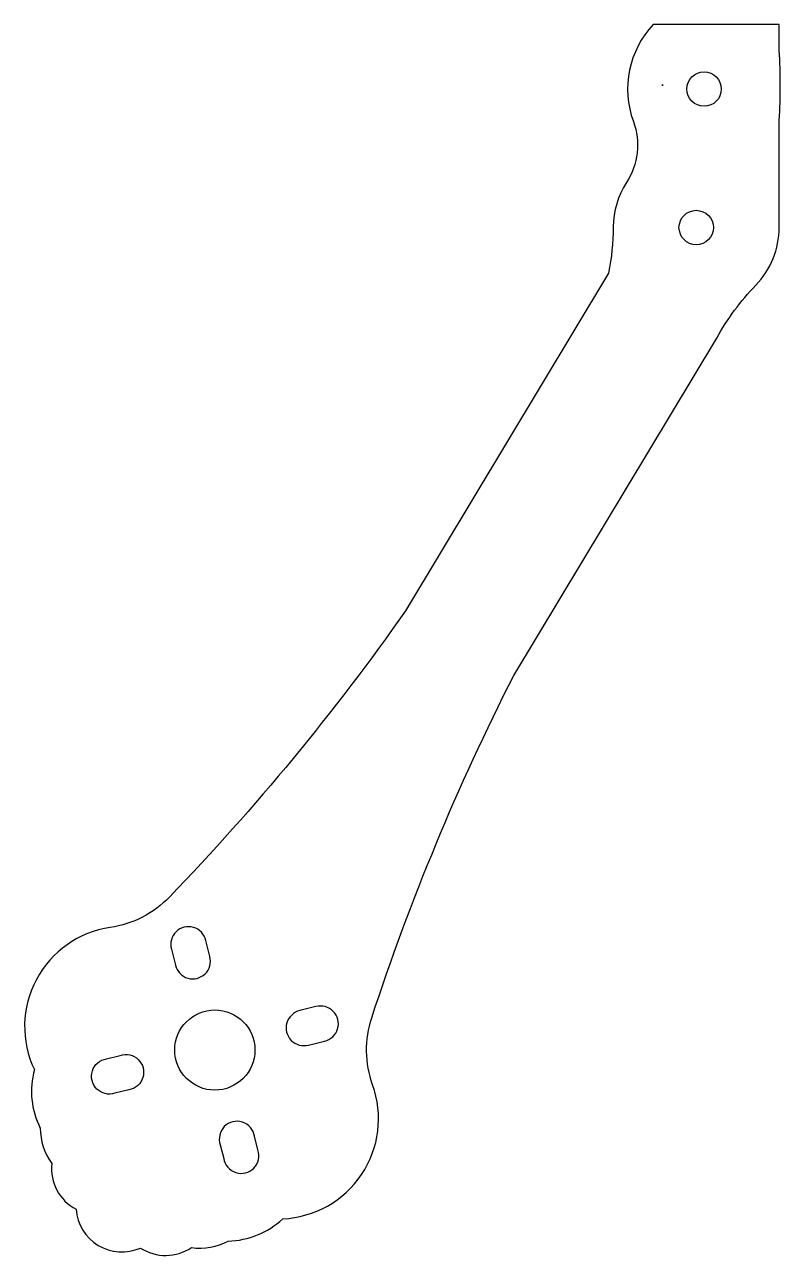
# Model space of a CAD drawing. Header units: millimetres. Extents: x -86 to -20, y -87 to 20.
import ezdxf

# ---------------------------------------------------------------- set-up
doc = ezdxf.new("R2010")
doc.units = ezdxf.units.MM
doc.layers.get('0').update_dxf_attribs({"linetype": 'CONTINUOUS'})

msp = doc.modelspace()

# ---------------------------------------------------------------- linework, layer by layer
for points in [[(-25.25, -7.36, -0.065573), (-21.83, -2.74, 0.194521), (-19.8, 2.29), (-19.8, 11.65, 0.032724), (-19.8, 17.73), (-19.8, 20), (-30.78, 20, 0.285246), (-32.52, 11.55, -0.235678), (-33.12, 6.22, 0.142789), (-34.28, 2.34, -0.046136), (-34.68, -1.69), (-52.39, -31.16, -0.03862), (-72.99, -56.15, -0.165836), (-78.16, -58.81, 0.504286), (-84.78, -71.22, 0.185161), (-84.26, -76.33, 0.160769), (-83.26, -79.42, 0.303804), (-81.14, -83.41, 0.519683), (-75.53, -86.79, 0.29913), (-71.06, -86.75, 0.160769), (-67.87, -86.18, 0.185161), (-63.11, -84.24, 0.505297), (-55.27, -72.54, -0.166823), (-55.35, -66.7, -0.038565), (-42.96, -36.82)], [(-29.99, 14.66, -0.005741), (-29.98, 14.78, -0.000721)], [(-69.47, -61.35), (-69.82, -59.94, 1.017274), (-72.82, -60.69), (-72.47, -62.1, 1.017274)], [(-60.22, -65.72), (-61.61, -66.07, 1.023248), (-60.86, -69.07), (-59.47, -68.73, 1.023248)], [(-77.75, -73.27, -1.089411), (-78.49, -70.28), (-77.3, -69.98, -1.089411), (-76.55, -72.98)], [(-65.27, -78.23), (-65.57, -77.03, 1.090331), (-68.56, -77.78), (-68.26, -78.97, 1.090331)]]:
    msp.add_lwpolyline(points, format="xyb", close=True)
for centre, radius in [((-26.35, 14.37), 1.5), ((-27.04, 2.29), 1.5), ((-69.03, -69.51), 3.5)]:
    msp.add_circle(centre, radius)

doc.saveas('drawing.dxf')
